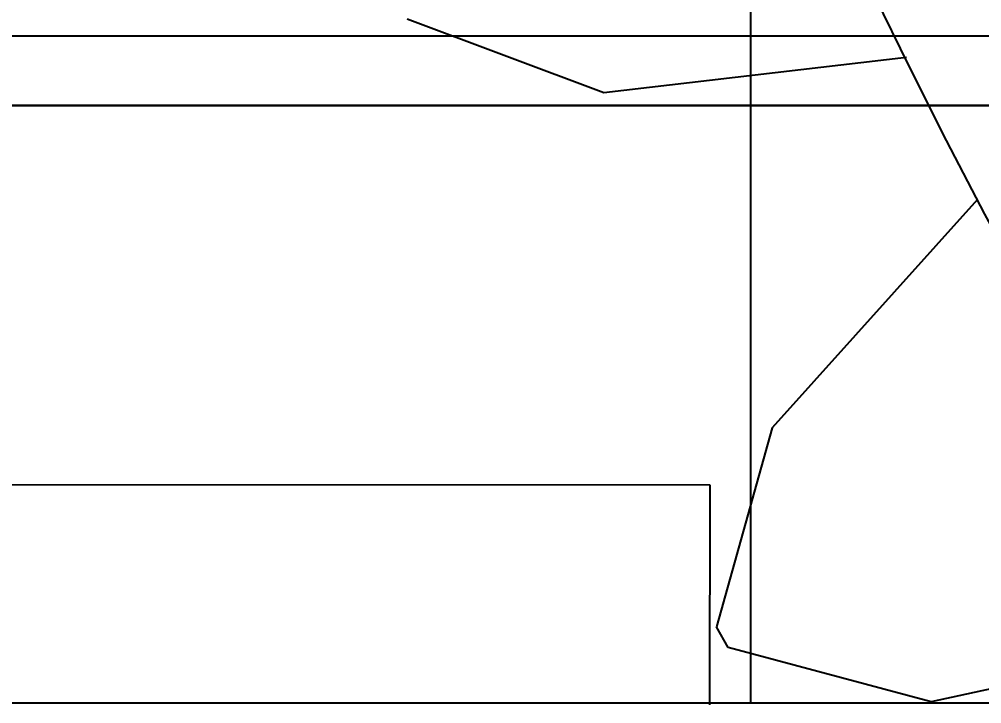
# Model space of a CAD drawing. Extents: x -381 to 213, y -63 to 250.
# Drawn here: x 11.04 to 19.81, y 115.6 to 121.83 of the extents above; entities that cross this region are included whole.
import ezdxf

# ---------------------------------------------------------------- set-up
doc = ezdxf.new("R2010")
doc.units = 0
doc.header["$MEASUREMENT"] = 0
for name, pattern in [('K5LT65535', [0]), ('K5LT_BASIC', [0]), ('K5LT_THIN', [0])]:
    doc.linetypes.add(name, pattern=pattern)
doc.layers.add('Системный слой', color=7, linetype='Continuous')
doc.styles.add('K5_DIMSTYLE', font='win_eskd.shx', dxfattribs={"width": 0.7, "oblique": 15, "bigfont": 'b_eskd.shx'})
doc.styles.add('K5_TEXTSTYLE', font='win_eskd.shx', dxfattribs={"width": 0.7, "oblique": 15, "bigfont": 'b_eskd.shx'})
doc.dimstyles.new('K5_DIMSTYLE14', dxfattribs={"dimtxt": 5, "dimasz": 1, "dimexe": 2, "dimexo": 0, "dimgap": 1, "dimtad": 1, "dimtxsty": 'K5_DIMSTYLE', "dimblk1": 'K5_OUTSIDE', "dimblk2": 'K5_OUTSIDE', "dimsah": 1, "dimcen": 5, "dimdle": 5, "dimclrd": 7, "dimclre": 7, "dimclrt": 7, "dimadec": 0, "dimazin": 0, "dimtfac": 0.666, "dimtdec": 4, "dimtmove": 0, "dimatfit": 3, "dimfxl": 0, "dimtvp": 1, "dimtolj": 1, "dimtzin": 0, "dimarcsym": 0})

# ---------------------------------------------------------------- blocks, each defined once
blk = doc.blocks.new('*D')
at = {"layer": 'Системный слой', "color": 7, "linetype": 'K5LT_THIN'}
for p, q in [((-149.0741, 155.3678), (-149.0741, 203.8911)), ((121.1107, 135.4469), (121.1107, 203.8911)), ((-149.0741, 201.8911), (-144.0741, 202.5493)), ((-144.0741, 202.5493), (-144.5741, 201.8911)), ((116.6107, 201.8911), (116.1107, 202.5493)), ((116.1107, 202.5493), (121.1107, 201.8911)), ((-144.0741, 201.2328), (-149.0741, 201.8911)), ((-149.0741, 201.8911), (121.1107, 201.8911)), ((-144.5741, 201.8911), (-144.0741, 201.2328)), ((121.1107, 201.8911), (116.1107, 201.2328)), ((116.1107, 201.2328), (116.6107, 201.8911)), ((-62.851, 194.6993), (-160.3974, 194.6993)), ((-159.0556, 189.6993), (-158.3974, 194.6993)), ((-158.3974, 194.6993), (-157.7391, 189.6993)), ((-158.3974, 194.6993), (-158.3974, 109.0957)), ((-158.3974, 190.1993), (-159.0556, 189.6993)), ((-157.7391, 189.6993), (-158.3974, 190.1993)), ((-158.3974, 109.0957), (-159.0556, 114.0957)), ((-159.0556, 114.0957), (-158.3974, 113.5957)), ((-158.3974, 113.5957), (-157.7391, 114.0957)), ((-157.7391, 114.0957), (-158.3974, 109.0957)), ((-51.1759, 109.0957), (-160.3974, 109.0957))]:
    blk.add_line(p, q, dxfattribs=at)
at = {"layer": 'Системный слой'}
for points in [[(-144.5741, 201.8911), (-144.0741, 202.5493), (-149.0741, 201.8911), (-144.5741, 201.8911)], [(121.1107, 201.8911), (116.6107, 201.8911), (116.1107, 202.5493), (121.1107, 201.8911)], [(-144.0741, 201.2328), (-144.5741, 201.8911), (-149.0741, 201.8911), (-144.0741, 201.2328)], [(116.6107, 201.8911), (121.1107, 201.8911), (116.1107, 201.2328), (116.6107, 201.8911)], [(-158.3974, 190.1993), (-158.3974, 194.6993), (-159.0556, 189.6993), (-158.3974, 190.1993)], [(-157.7391, 189.6993), (-158.3974, 194.6993), (-158.3974, 190.1993), (-157.7391, 189.6993)], [(-158.3974, 109.0957), (-158.3974, 113.5957), (-159.0556, 114.0957), (-158.3974, 109.0957)], [(-158.3974, 109.0957), (-157.7391, 114.0957), (-158.3974, 113.5957), (-158.3974, 109.0957)]]:
    blk.add_solid(points, dxfattribs=at)
at = {"layer": 'Системный слой', "color": 7, "style": 'K5_TEXTSTYLE', "oblique": 20, "width": 0.7}
blk.add_text('270,18', height=5, dxfattribs=at).set_placement((-22.6366, 204.4257))
blk.add_text('85,6', height=5, rotation=90, dxfattribs=at).set_placement((-160.9319, 145.9811))
blk = doc.blocks.new('K5_OUTSIDE')
at = {"color": 7, "linetype": 'K5LT_THIN'}
for p, q in [((0, 0), (-5, 0.6583)), ((-5, 0.6583), (-4.5, 0)), ((0, 0), (-7, 0)), ((-4.5, 0), (-5, -0.6583)), ((-5, -0.6583), (0, 0))]:
    blk.add_line(p, q, dxfattribs=at)
for points in [[(0, 0), (-4.5, 0), (-5, 0.6583), (0, 0)], [(-4.5, 0), (0, 0), (-5, -0.6583), (-4.5, 0)]]:
    blk.add_solid(points)
blk = doc.blocks.new('*U')
at = {"layer": 'Системный слой', "color": 5, "linetype": 'K5LT_BASIC'}
for p, q in [((113.8502, 88.8473), (95.8502, 88.857)), ((113.8492, 86.8473), (113.8502, 88.8473)), ((36.5359, -27.6109), (36.5359, -17.6673)), ((-41.5049, -22.1694), (43.4951, -22.1694)), ((43.4954, -22.1698), (-41.5046, -22.1698)), ((36.3319, -27.1052), (36.2238, -26.9171)), ((36.3319, -27.1052), (36.2238, -26.9171)), ((-41.5046, -27.6109), (43.4954, -27.6109)), ((21.5359, -27.6109), (36.5359, -27.6109))]:
    blk.add_line(p, q, dxfattribs=at)
for points in [[(37.9555, -21.7325), (35.2001, -22.0552), (33.4078, -21.3837)], [(37.9555, -21.7325), (35.2001, -22.0552), (33.4078, -21.3837)], [(38.601, -23.0245), (36.7306, -25.1047), (36.2238, -26.9171)], [(38.601, -23.0245), (36.7306, -25.1047), (36.2238, -26.9171)], [(40.892, -27.0134), (38.1806, -27.6005), (36.3319, -27.1052)], [(40.892, -27.0134), (38.1806, -27.6005), (36.3319, -27.1052)]]:
    blk.add_lwpolyline(points, dxfattribs=at)
blk = doc.blocks.new('*F')
at = {"layer": 'Системный слой', "color": 5, "linetype": 'K5LT65535'}
blk.add_lwpolyline([(61.3105, -34.1658), (-32.3451, -34.1205), (-47.0824, -29.0939), (-58.6618, -6.9879), (-60.9585, -2.4901), (-65.0735, -0.3848), (-75.9829, 2.1034), (-86.6053, 2.1034), (-95.8879, 2.1034), (-104.0222, -0.3848), (-108.9984, -5.361), (-114.2618, -13.6867), (-130.2432, -13.6867), (-130.2432, 12.1516), (-51.5802, 12.1516), (-42.0105, -15.9834), (-39.4266, -18.5672), (-35.8858, -20.3855), (-31.8666, -21.5338), (54.835, -21.5338), (57.0839, -19.2849), (57.0839, 15.6923), (64.5961, 15.6923), (64.6218, 7.6219)], dxfattribs=at)
at = {"layer": 'Системный слой', "color": 5, "linetype": 'K5LT_BASIC'}
blk.add_circle((94.0125, 5.9815), 62.5341, dxfattribs=at)
blk.add_circle((94.0125, 5.9815), 62.5341, dxfattribs=at)
at = {"layer": 'Системный слой'}
blk.add_blockref('*U', (0, 0), dxfattribs=at)
blk.add_blockref('*U', (0, 0), dxfattribs=at)
blk.add_blockref('*U', (0, 0), dxfattribs=at)
blk.add_blockref('*U', (0, 0), dxfattribs=at)
blk.add_blockref('*U', (0, 0), dxfattribs=at)
blk.add_blockref('*U', (0, 0), dxfattribs=at)
blk.add_blockref('*U', (0, 0), dxfattribs=at)
blk.add_blockref('*U', (0, 0), dxfattribs=at)
blk.add_blockref('*U', (0, 0), dxfattribs=at)
blk.add_blockref('*U', (0, 0), dxfattribs=at)
blk.add_blockref('*U', (0, 0), dxfattribs=at)
blk.add_blockref('*U', (0, 0), dxfattribs=at)
blk.add_blockref('*U', (0, 0), dxfattribs=at)
blk.add_blockref('*U', (0, 0), dxfattribs=at)
blk.add_blockref('*U', (0, 0), dxfattribs=at)
blk.add_blockref('*U', (0, 0), dxfattribs=at)
blk.add_blockref('*U', (0, 0), dxfattribs=at)
blk.add_blockref('*U', (0, 0), dxfattribs=at)
blk.add_blockref('*U', (0, 0), dxfattribs=at)
blk.add_blockref('*U', (0, 0), dxfattribs=at)
blk.add_blockref('*U', (0, 0), dxfattribs=at)
blk.add_blockref('*U', (0, 0), dxfattribs=at)
blk.add_blockref('*U', (0, 0), dxfattribs=at)
blk.add_blockref('*U', (0, 0), dxfattribs=at)
blk.add_blockref('*U', (0, 0), dxfattribs=at)
blk.add_blockref('*U', (0, 0), dxfattribs=at)
blk.add_blockref('*U', (0, 0), dxfattribs=at)
blk.add_blockref('*U', (0, 0), dxfattribs=at)
blk.add_blockref('*U', (0, 0), dxfattribs=at)
blk.add_blockref('*U', (0, 0), dxfattribs=at)
blk.add_blockref('*U', (0, 0), dxfattribs=at)
blk.add_blockref('*U', (0, 0), dxfattribs=at)
blk.add_blockref('*U', (0, 0), dxfattribs=at)
blk.add_blockref('*U', (0, 0), dxfattribs=at)
blk.add_blockref('*U', (0, 0), dxfattribs=at)
blk.add_blockref('*U', (0, 0), dxfattribs=at)
blk.add_blockref('*U', (0, 0), dxfattribs=at)
blk.add_blockref('*U', (0, 0), dxfattribs=at)
blk.add_blockref('*U', (0, 0), dxfattribs=at)
blk.add_blockref('*U', (0, 0), dxfattribs=at)
blk.add_blockref('*U', (0, 0), dxfattribs=at)
blk.add_blockref('*U', (0, 0), dxfattribs=at)
blk.add_blockref('*U', (0, 0), dxfattribs=at)
blk.add_blockref('*U', (0, 0), dxfattribs=at)
blk.add_blockref('*U', (0, 0), dxfattribs=at)
blk.add_blockref('*U', (0, 0), dxfattribs=at)
blk.add_blockref('*U', (0, 0), dxfattribs=at)
blk.add_blockref('*U', (0, 0), dxfattribs=at)
blk.add_blockref('*U', (0, 0), dxfattribs=at)
blk.add_blockref('*U', (0, 0), dxfattribs=at)
blk.add_blockref('*U', (0, 0), dxfattribs=at)
blk.add_blockref('*U', (0, 0), dxfattribs=at)
blk.add_blockref('*U', (0, 0), dxfattribs=at)
blk.add_blockref('*U', (0, 0), dxfattribs=at)
blk.add_blockref('*U', (0, 0), dxfattribs=at)
blk.add_blockref('*U', (0, 0), dxfattribs=at)
blk.add_blockref('*U', (0, 0), dxfattribs=at)
blk.add_blockref('*U', (0, 0), dxfattribs=at)
blk.add_blockref('*U', (0, 0), dxfattribs=at)
blk.add_blockref('*U', (0, 0), dxfattribs=at)
blk.add_blockref('*U', (0, 0), dxfattribs=at)
blk.add_blockref('*U', (0, 0), dxfattribs=at)
blk.add_blockref('*U', (0, 0), dxfattribs=at)
blk.add_blockref('*U', (0, 0), dxfattribs=at)
blk.add_blockref('*U', (0, 0), dxfattribs=at)
blk.add_blockref('*U', (0, 0), dxfattribs=at)
blk.add_blockref('*U', (0, 0), dxfattribs=at)
blk.add_blockref('*U', (0, 0), dxfattribs=at)
blk.add_blockref('*U', (0, 0), dxfattribs=at)
blk.add_blockref('*U', (0, 0), dxfattribs=at)
blk.add_blockref('*U', (0, 0), dxfattribs=at)
blk.add_blockref('*U', (0, 0), dxfattribs=at)
blk.add_blockref('*U', (0, 0), dxfattribs=at)
blk.add_blockref('*U', (0, 0), dxfattribs=at)
blk.add_blockref('*U', (0, 0), dxfattribs=at)
blk.add_blockref('*U', (0, 0), dxfattribs=at)
blk.add_blockref('*U', (0, 0), dxfattribs=at)
blk.add_blockref('*U', (0, 0), dxfattribs=at)
blk.add_blockref('*U', (0, 0), dxfattribs=at)
blk.add_blockref('*U', (0, 0), dxfattribs=at)
blk.add_blockref('*U', (0, 0), dxfattribs=at)
blk.add_blockref('*U', (0, 0), dxfattribs=at)
blk.add_blockref('*U', (0, 0), dxfattribs=at)
blk.add_blockref('*U', (0, 0), dxfattribs=at)
blk.add_blockref('*U', (0, 0), dxfattribs=at)
blk.add_blockref('*U', (0, 0), dxfattribs=at)
blk.add_blockref('*U', (0, 0), dxfattribs=at)
blk.add_blockref('*U', (0, 0), dxfattribs=at)
blk.add_blockref('*U', (0, 0), dxfattribs=at)
blk.add_blockref('*U', (0, 0), dxfattribs=at)
blk.add_blockref('*U', (0, 0), dxfattribs=at)
blk.add_blockref('*U', (0, 0), dxfattribs=at)
blk.add_blockref('*U', (0, 0), dxfattribs=at)
blk.add_blockref('*U', (0, 0), dxfattribs=at)
blk.add_blockref('*U', (0, 0), dxfattribs=at)
blk.add_blockref('*U', (0, 0), dxfattribs=at)
blk.add_blockref('*U', (0, 0), dxfattribs=at)
blk.add_blockref('*U', (0, 0), dxfattribs=at)
blk.add_blockref('*U', (0, 0), dxfattribs=at)
blk.add_blockref('*U', (0, 0), dxfattribs=at)
blk.add_blockref('*U', (0, 0), dxfattribs=at)
blk.add_blockref('*U', (0, 0), dxfattribs=at)
blk.add_blockref('*U', (0, 0), dxfattribs=at)
blk.add_blockref('*U', (0, 0), dxfattribs=at)
blk.add_blockref('*U', (0, 0), dxfattribs=at)
blk.add_blockref('*U', (0, 0), dxfattribs=at)
blk.add_blockref('*U', (0, 0), dxfattribs=at)
blk.add_blockref('*U', (0, 0), dxfattribs=at)
blk.add_blockref('*U', (0, 0), dxfattribs=at)
blk.add_blockref('*U', (0, 0), dxfattribs=at)
blk.add_blockref('*U', (0, 0), dxfattribs=at)
blk.add_blockref('*U', (0, 0), dxfattribs=at)
blk.add_blockref('*U', (0, 0), dxfattribs=at)
blk.add_blockref('*U', (0, 0), dxfattribs=at)
blk.add_blockref('*U', (0, 0), dxfattribs=at)
blk.add_blockref('*U', (0, 0), dxfattribs=at)
blk.add_blockref('*U', (0, 0), dxfattribs=at)
blk.add_blockref('*U', (0, 0), dxfattribs=at)
blk.add_blockref('*U', (0, 0), dxfattribs=at)
blk.add_blockref('*U', (0, 0), dxfattribs=at)
blk.add_blockref('*U', (0, 0), dxfattribs=at)
blk.add_blockref('*U', (0, 0), dxfattribs=at)
blk.add_blockref('*U', (0, 0), dxfattribs=at)
blk.add_blockref('*U', (0, 0), dxfattribs=at)
blk.add_blockref('*U', (0, 0), dxfattribs=at)
blk.add_blockref('*U', (0, 0), dxfattribs=at)
blk.add_blockref('*U', (0, 0), dxfattribs=at)
blk.add_blockref('*U', (0, 0), dxfattribs=at)
blk.add_blockref('*U', (0, 0), dxfattribs=at)
blk.add_blockref('*U', (0, 0), dxfattribs=at)
blk.add_blockref('*U', (0, 0), dxfattribs=at)
blk.add_blockref('*U', (0, 0), dxfattribs=at)
blk.add_blockref('*U', (0, 0), dxfattribs=at)
blk.add_blockref('*U', (0, 0), dxfattribs=at)
blk.add_blockref('*U', (0, 0), dxfattribs=at)
blk.add_blockref('*U', (0, 0), dxfattribs=at)
blk.add_blockref('*U', (0, 0), dxfattribs=at)
blk.add_blockref('*U', (0, 0), dxfattribs=at)
blk.add_blockref('*U', (0, 0), dxfattribs=at)
blk.add_blockref('*U', (0, 0), dxfattribs=at)
blk.add_blockref('*U', (0, 0), dxfattribs=at)
blk.add_blockref('*U', (0, 0), dxfattribs=at)
blk.add_blockref('*U', (0, 0), dxfattribs=at)
blk.add_blockref('*U', (0, 0), dxfattribs=at)
blk.add_blockref('*U', (0, 0), dxfattribs=at)
blk.add_blockref('*U', (0, 0), dxfattribs=at)
blk.add_blockref('*U', (0, 0), dxfattribs=at)
blk.add_blockref('*U', (0, 0), dxfattribs=at)
blk.add_blockref('*U', (0, 0), dxfattribs=at)
blk.add_blockref('*U', (0, 0), dxfattribs=at)
blk.add_blockref('*U', (0, 0), dxfattribs=at)
blk.add_blockref('*U', (0, 0), dxfattribs=at)
blk.add_blockref('*U', (0, 0), dxfattribs=at)
blk.add_blockref('*U', (0, 0), dxfattribs=at)
blk.add_blockref('*U', (0, 0), dxfattribs=at)
blk.add_blockref('*U', (0, 0), dxfattribs=at)
blk.add_blockref('*U', (0, 0), dxfattribs=at)
blk.add_blockref('*U', (0, 0), dxfattribs=at)
blk.add_blockref('*U', (0, 0), dxfattribs=at)
blk.add_blockref('*U', (0, 0), dxfattribs=at)
blk.add_blockref('*U', (0, 0), dxfattribs=at)
blk.add_blockref('*U', (0, 0), dxfattribs=at)
blk.add_blockref('*U', (0, 0), dxfattribs=at)
blk.add_blockref('*U', (0, 0), dxfattribs=at)
blk.add_blockref('*U', (0, 0), dxfattribs=at)
blk.add_blockref('*U', (0, 0), dxfattribs=at)
blk.add_blockref('*U', (0, 0), dxfattribs=at)
blk.add_blockref('*U', (0, 0), dxfattribs=at)
blk.add_blockref('*U', (0, 0), dxfattribs=at)
blk.add_blockref('*U', (0, 0), dxfattribs=at)
blk.add_blockref('*U', (0, 0), dxfattribs=at)
blk.add_blockref('*U', (0, 0), dxfattribs=at)
blk.add_blockref('*U', (0, 0), dxfattribs=at)
blk.add_blockref('*U', (0, 0), dxfattribs=at)
blk.add_blockref('*U', (0, 0), dxfattribs=at)
blk.add_blockref('*U', (0, 0), dxfattribs=at)
blk.add_blockref('*U', (0, 0), dxfattribs=at)
blk.add_blockref('*U', (0, 0), dxfattribs=at)
blk.add_blockref('*U', (0, 0), dxfattribs=at)
blk.add_blockref('*U', (0, 0), dxfattribs=at)
blk.add_blockref('*U', (0, 0), dxfattribs=at)
blk.add_blockref('*U', (0, 0), dxfattribs=at)
blk.add_blockref('*U', (0, 0), dxfattribs=at)
blk.add_blockref('*U', (0, 0), dxfattribs=at)
blk.add_blockref('*U', (0, 0), dxfattribs=at)
blk.add_blockref('*U', (0, 0), dxfattribs=at)
blk.add_blockref('*U', (0, 0), dxfattribs=at)
blk.add_blockref('*U', (0, 0), dxfattribs=at)
blk.add_blockref('*U', (0, 0), dxfattribs=at)
blk.add_blockref('*U', (0, 0), dxfattribs=at)
blk.add_blockref('*U', (0, 0), dxfattribs=at)
blk.add_blockref('*U', (0, 0), dxfattribs=at)
blk.add_blockref('*U', (0, 0), dxfattribs=at)
blk.add_blockref('*U', (0, 0), dxfattribs=at)
blk.add_blockref('*U', (0, 0), dxfattribs=at)
blk.add_blockref('*U', (0, 0), dxfattribs=at)
blk.add_blockref('*U', (0, 0), dxfattribs=at)
blk.add_blockref('*U', (0, 0), dxfattribs=at)
blk.add_blockref('*U', (0, 0), dxfattribs=at)
blk.add_blockref('*U', (0, 0), dxfattribs=at)
blk.add_blockref('*U', (0, 0), dxfattribs=at)
blk.add_blockref('*U', (0, 0), dxfattribs=at)
blk.add_blockref('*U', (0, 0), dxfattribs=at)
blk.add_blockref('*U', (0, 0), dxfattribs=at)
blk.add_blockref('*U', (0, 0), dxfattribs=at)
blk.add_blockref('*U', (0, 0), dxfattribs=at)
blk.add_blockref('*U', (0, 0), dxfattribs=at)

msp = doc.modelspace()

# ---------------------------------------------------------------- block references
at = {"layer": 'Системный слой'}
for p in [(-18.8309, 143.2163), (-96.5151, 28.7405)]:
    msp.add_blockref('*F', p, dxfattribs=at)

# ---------------------------------------------------------------- dimensions: what is measured, and where the dimension line sits
dim = msp.add_linear_dim(base=(-149.0741, 201.8911), p1=(-149.0741, 155.3678), p2=(121.1107, 135.4469), dimstyle='K5_DIMSTYLE14', override={"dimpost": ' '}, dxfattribs=at)
dim.commit()
dim.dimension.update_dxf_attribs({"geometry": '*D', "text_midpoint": (-22.6366, 204.4257), "dimtype": 160})
dim = msp.add_linear_dim(base=(-158.3974, 194.6993), p1=(-62.851, 194.6993), p2=(-51.1759, 109.0957), angle=90, dimstyle='K5_DIMSTYLE14', override={"dimpost": ' '}, dxfattribs=at)
dim.commit()
dim.dimension.update_dxf_attribs({"geometry": '*D', "text_midpoint": (-160.9319, 145.9811), "dimtype": 160})

doc.saveas('drawing.dxf')
